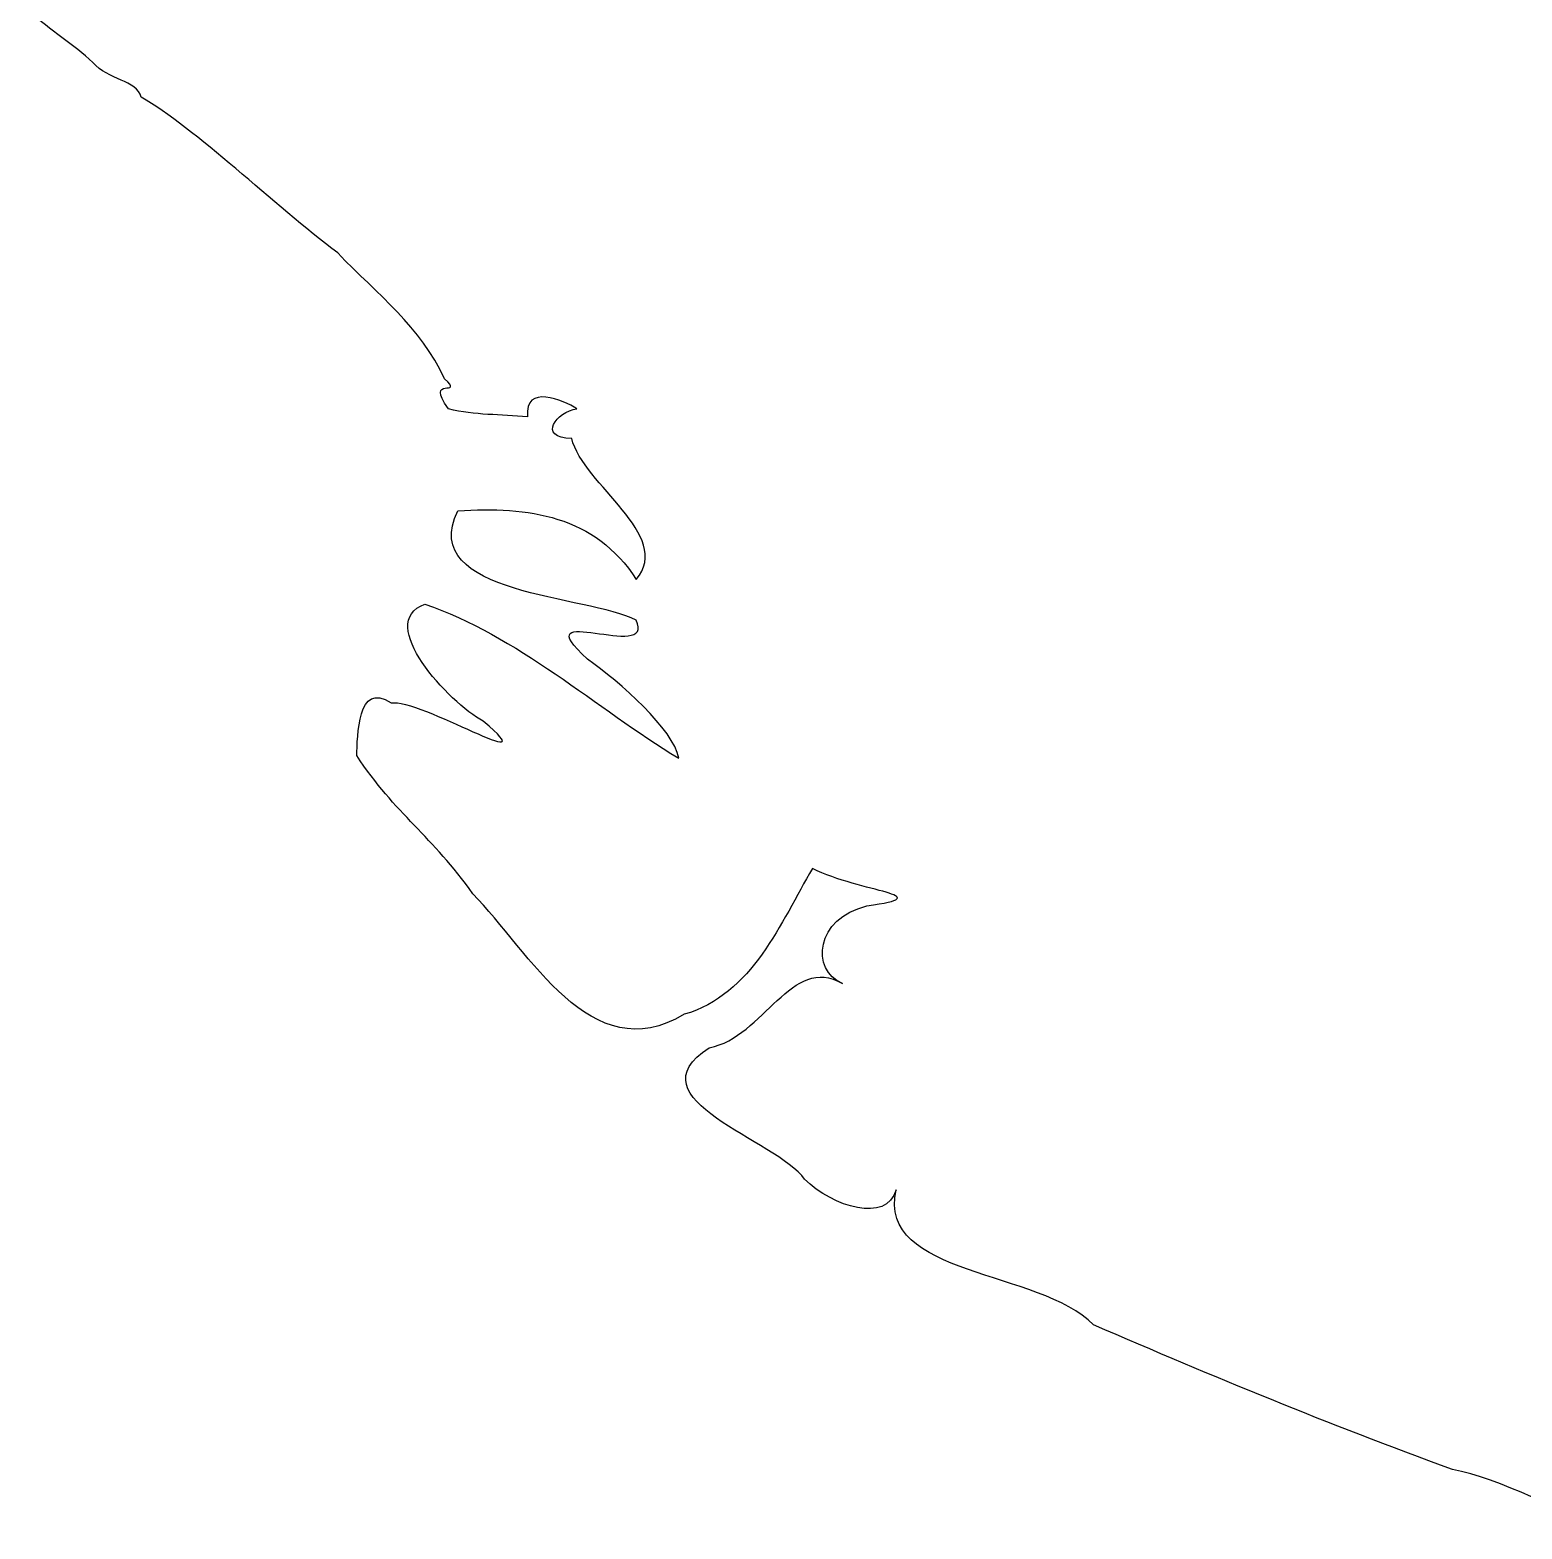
# Model space of a CAD drawing. Extents: x 1 to 394, y 101 to 384.
# Drawn here: x 42 to 95.5, y 160.1 to 213.8 of the extents above; entities that cross this region are included whole.
import ezdxf

# ---------------------------------------------------------------- set-up
doc = ezdxf.new("R2010")
doc.units = 0
doc.layers.get('0').update_dxf_attribs({"linetype": 'CONTINUOUS'})

msp = doc.modelspace()

# ---------------------------------------------------------------- linework, layer by layer
at = {"color": 1}
for points in [[(44.243149, 212.636341), (43.565277, 213.281015), (42.702184, 213.78195), (41.988368, 214.46743)], [(45.969925, 211.399062), (45.821293, 212.005224), (44.785476, 212.005245), (44.243149, 212.636341)], [(53.016977, 205.810741), (50.741058, 207.530842), (47.893738, 210.290843), (45.969925, 211.399062)], [(56.843019, 201.301451), (55.997754, 203.159234), (54.467364, 204.312188), (53.016977, 205.810741)], [(56.986307, 200.220629), (56.10337, 201.456745), (57.60331, 200.60935), (56.843019, 201.301451)], [(61.586168, 200.229429), (61.117409, 200.52536), (59.697548, 201.140688), (59.822349, 199.93399)], [(59.822349, 199.93399), (58.8387, 200.028908), (57.948067, 199.993288), (56.986307, 200.220629)], [(61.402055, 199.16495), (60.1478, 199.190513), (60.862913, 200.124234), (61.586168, 200.229429)], [(63.718294, 194.110094), (65.055458, 195.704131), (61.817619, 197.494215), (61.402055, 199.16495)], [(57.321889, 196.564988), (59.830167, 196.753743), (62.254652, 196.392921), (63.718294, 194.110094)], [(63.710122, 192.656297), (62.015415, 193.538913), (55.832383, 193.536933), (57.321889, 196.564988)], [(61.966773, 191.256024), (59.61037, 193.420549), (64.473332, 191.114328), (63.710122, 192.656297)], [(58.235492, 189.030723), (57.007823, 189.685287), (54.321612, 192.582395), (56.144303, 193.221558)], [(56.144303, 193.221558), (59.409928, 192.126435), (62.297123, 189.494153), (65.236598, 187.708082)], [(65.236598, 187.708082), (65.06718, 188.730633), (63.136926, 190.429687), (61.966773, 191.256024)], [(53.697103, 187.798882), (53.736033, 188.464854), (53.704855, 190.507349), (54.928865, 189.685381)], [(54.928865, 189.685381), (55.908083, 189.8819), (60.672784, 186.960654), (58.235492, 189.030723)], [(57.859093, 182.847335), (56.424237, 184.890585), (55.080143, 185.704234), (53.697103, 187.798882)], [(70.02998, 183.75343), (68.906571, 181.84626), (67.879175, 179.219174), (65.430078, 178.527492)], [(71.986148, 182.410453), (74.662495, 182.804381), (71.784077, 182.876596), (70.02998, 183.75343)], [(65.430078, 178.527492), (62.088927, 176.504746), (59.904246, 180.767606), (57.859093, 182.847335)], [(71.10628, 179.627686), (69.97113, 180.114342), (70.12627, 181.975111), (71.986148, 182.410453)], [(66.334563, 177.328767), (68.304637, 177.708269), (69.273148, 180.705187), (71.10628, 179.627686)], [(69.751731, 172.618778), (68.761734, 174.021639), (63.453154, 175.490397), (66.334563, 177.328767)], [(73.025673, 172.234216), (72.690479, 171.028901), (70.764498, 171.622606), (69.751731, 172.618778)], [(80.101452, 167.397744), (78.196088, 169.373241), (72.33639, 169.12743), (73.025673, 172.234216)], [(92.963915, 162.217829), (88.461491, 163.850116), (84.458986, 165.529054), (80.101452, 167.397744)], [(98.738206, 160.082104), (96.882412, 160.634584), (94.68497, 161.908007), (92.963915, 162.217829)]]:
    msp.add_open_spline(points, degree=3, dxfattribs=at)

doc.saveas('drawing.dxf')
